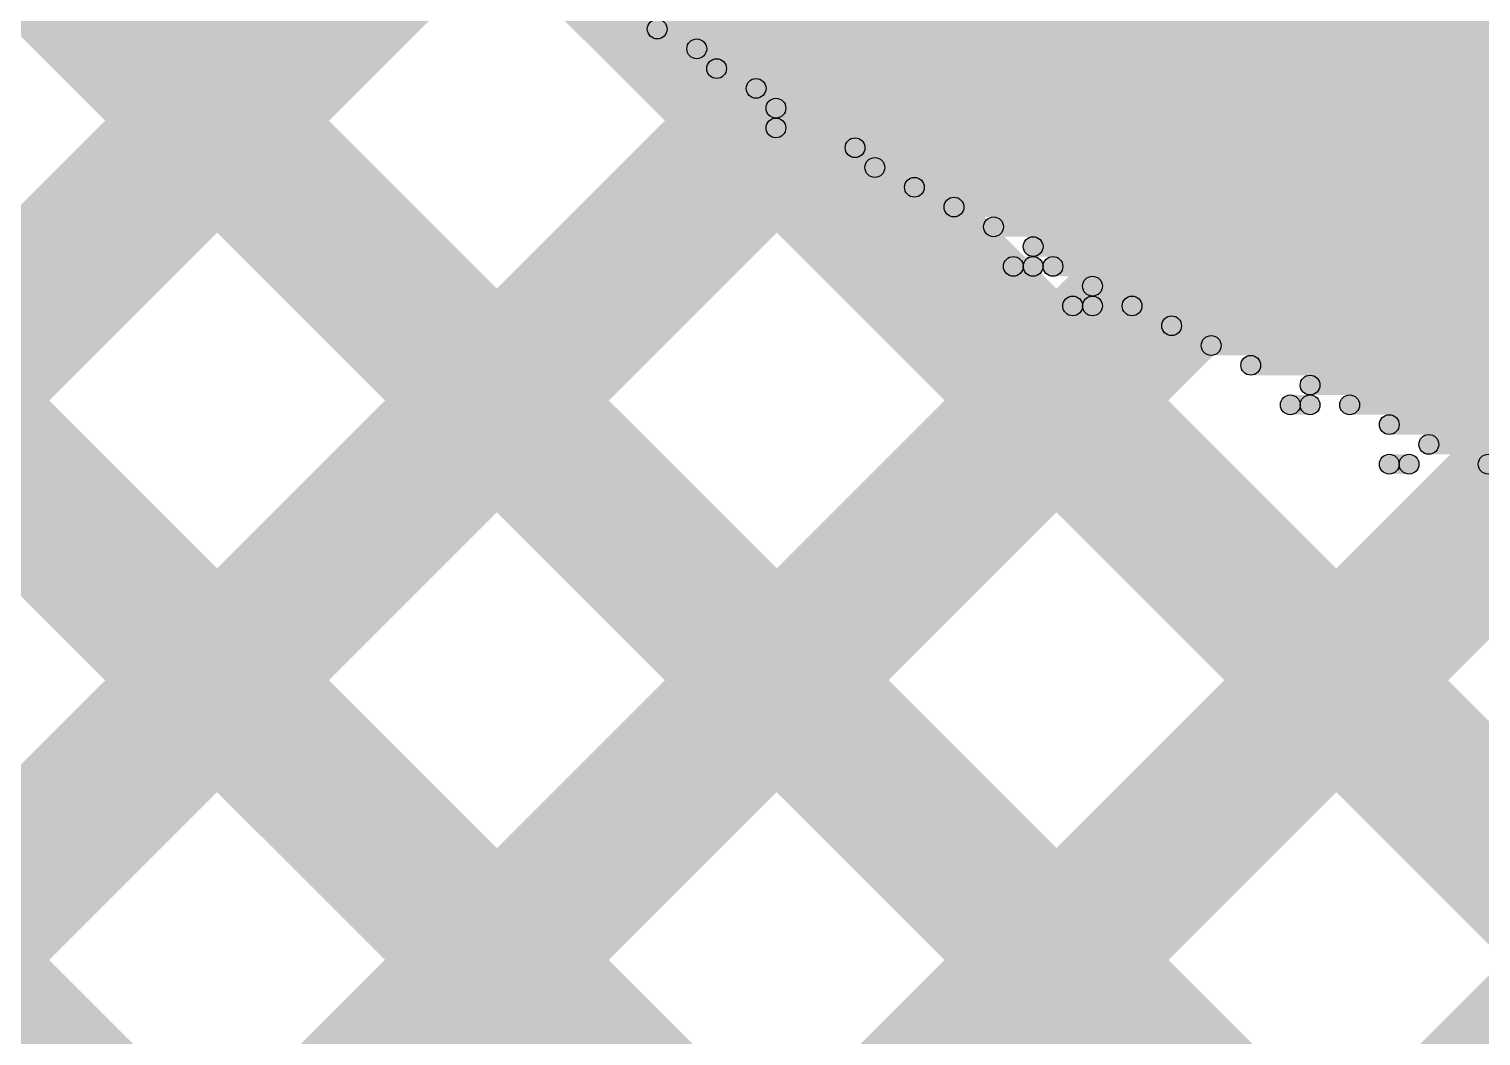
# Model space of a CAD drawing. Header units: millimetres. Extents: x 0 to 5.55, y 0 to 1.02.
# Drawn here: x 3.6632 to 3.7366, y 0.3511 to 0.402 of the extents above; entities that cross this region are included whole.
import ezdxf

# ---------------------------------------------------------------- set-up
doc = ezdxf.new("R2010")
doc.units = ezdxf.units.MM
doc.header["$MEASUREMENT"] = 0
for name, color, linetype in [('BottomLayer', 5, 'Continuous'), ('TopLayer', 1, 'Continuous'), ('TopOverlay', 2, 'Continuous')]:
    doc.layers.add(name, color=color, linetype=linetype)

msp = doc.modelspace()

# ---------------------------------------------------------------- hatches: boundary and pattern name
at = {"layer": 'BottomLayer'}
for points in [[(3.595828, 0.314777), (3.590172, 0.320434), (4.267566, 0.997828), (4.273223, 0.992172)], [(3.601007, 0.291672), (3.59535, 0.297328), (4.29585, 0.997828), (4.301507, 0.992172)], [(3.629291, 0.291672), (3.623635, 0.297328), (4.324135, 0.997828), (4.329791, 0.992172)], [(3.657576, 0.291672), (3.651919, 0.297328), (4.352419, 0.997828), (4.358076, 0.992172)], [(3.68586, 0.291672), (3.680203, 0.297328), (4.380703, 0.997828), (4.38636, 0.992172)], [(3.630797, 0.490233), (3.636454, 0.49589), (3.835015, 0.297328), (3.829358, 0.291672)], [(3.523766, 0.484127), (3.529423, 0.489784), (3.721878, 0.297328), (3.716221, 0.291672)], [(3.620441, 0.472304), (3.626098, 0.477961), (3.806731, 0.297328), (3.801074, 0.291672)], [(3.604537, 0.459924), (3.610194, 0.465581), (3.778447, 0.297328), (3.77279, 0.291672)], [(3.582129, 0.454048), (3.587786, 0.459705), (3.750162, 0.297328), (3.744505, 0.291672)]]:
    msp.add_hatch(color=5, dxfattribs=at).paths.add_polyline_path(points)
at = {"layer": 'TopLayer'}
for points in [[(3.017153, 0.990739), (3.02281, 0.996396), (3.706878, 0.312328), (3.701221, 0.306672)], [(3.587723, 0.306672), (3.582066, 0.312328), (4.266134, 0.996396), (4.271791, 0.990739)], [(3.616007, 0.306672), (3.61035, 0.312328), (4.294418, 0.996396), (4.300075, 0.990739)], [(3.644291, 0.306672), (3.638635, 0.312328), (4.322702, 0.996396), (4.328359, 0.990739)], [(3.672576, 0.306672), (3.666919, 0.312328), (4.350987, 0.996396), (4.356643, 0.990739)], [(3.70086, 0.306672), (3.695203, 0.312328), (4.379271, 0.996396), (4.384928, 0.990739)], [(3.630797, 0.490233), (3.636454, 0.49589), (3.820015, 0.312328), (3.814358, 0.306672)], [(3.620441, 0.472304), (3.626098, 0.477961), (3.791731, 0.312328), (3.786074, 0.306672)], [(3.604537, 0.459924), (3.610194, 0.465581), (3.763447, 0.312328), (3.75779, 0.306672)], [(3.582129, 0.454048), (3.587786, 0.459705), (3.735162, 0.312328), (3.729505, 0.306672)]]:
    msp.add_hatch(color=1, dxfattribs=at).paths.add_polyline_path(points)
at = {"layer": 'TopOverlay'}
h = msp.add_hatch(color=2, dxfattribs=at)
edge = h.paths.add_edge_path()
edge.add_arc((3.695, 0.402), 0.0005, 0, 360)
for points in [[(3.695, 0.4015), (3.695, 0.4025), (3.739, 0.4025), (3.739, 0.4015)], [(3.697, 0.4005), (3.697, 0.4015), (3.741, 0.4015), (3.741, 0.4005)], [(3.698, 0.3995), (3.698, 0.4005), (3.743, 0.4005), (3.743, 0.3995)], [(3.7, 0.3985), (3.7, 0.3995), (3.746, 0.3995), (3.746, 0.3985)], [(3.701, 0.3975), (3.701, 0.3985), (3.748, 0.3985), (3.748, 0.3975)], [(3.701, 0.3965), (3.701, 0.3975), (3.751, 0.3975), (3.751, 0.3965)], [(3.705, 0.3955), (3.705, 0.3965), (3.754, 0.3965), (3.754, 0.3955)], [(3.706, 0.3945), (3.706, 0.3955), (3.757, 0.3955), (3.757, 0.3945)], [(3.708, 0.3935), (3.708, 0.3945), (3.76, 0.3945), (3.76, 0.3935)], [(3.71, 0.3925), (3.71, 0.3935), (3.763, 0.3935), (3.763, 0.3925)], [(3.712, 0.3915), (3.712, 0.3925), (3.767, 0.3925), (3.767, 0.3915)], [(3.714, 0.3905), (3.714, 0.3915), (3.771, 0.3915), (3.771, 0.3905)], [(3.713, 0.3895), (3.713, 0.3905), (3.714, 0.3905), (3.714, 0.3895)], [(3.715, 0.3895), (3.715, 0.3905), (3.774, 0.3905), (3.774, 0.3895)], [(3.717, 0.3885), (3.717, 0.3895), (3.78, 0.3895), (3.78, 0.3885)], [(3.716, 0.3875), (3.716, 0.3885), (3.717, 0.3885), (3.717, 0.3875)], [(3.719, 0.3875), (3.719, 0.3885), (3.785, 0.3885), (3.785, 0.3875)], [(3.721, 0.3865), (3.721, 0.3875), (3.79, 0.3875), (3.79, 0.3865)], [(3.723, 0.3855), (3.723, 0.3865), (3.798, 0.3865), (3.798, 0.3855)], [(3.725, 0.3845), (3.725, 0.3855), (3.806, 0.3855), (3.806, 0.3845)], [(3.728, 0.3835), (3.728, 0.3845), (3.917, 0.3845), (3.917, 0.3835)], [(3.727, 0.3825), (3.727, 0.3835), (3.728, 0.3835), (3.728, 0.3825)], [(3.73, 0.3825), (3.73, 0.3835), (3.916, 0.3835), (3.916, 0.3825)], [(3.732, 0.3815), (3.732, 0.3825), (3.913, 0.3825), (3.913, 0.3815)], [(3.734, 0.3805), (3.734, 0.3815), (3.91, 0.3815), (3.91, 0.3805)], [(3.732, 0.3795), (3.732, 0.3805), (3.733, 0.3805), (3.733, 0.3795)]]:
    msp.add_hatch(color=2, dxfattribs=at).paths.add_polyline_path(points)
h = msp.add_hatch(color=2, dxfattribs=at)
edge = h.paths.add_edge_path()
edge.add_arc((3.697, 0.401), 0.0005, 0, 360)
h = msp.add_hatch(color=2, dxfattribs=at)
edge = h.paths.add_edge_path()
edge.add_arc((3.698, 0.4), 0.0005, 0, 360)
h = msp.add_hatch(color=2, dxfattribs=at)
edge = h.paths.add_edge_path()
edge.add_arc((3.7, 0.399), 0.0005, 0, 360)
h = msp.add_hatch(color=2, dxfattribs=at)
edge = h.paths.add_edge_path()
edge.add_arc((3.701, 0.398), 0.0005, 0, 360)
h = msp.add_hatch(color=2, dxfattribs=at)
edge = h.paths.add_edge_path()
edge.add_arc((3.701, 0.397), 0.0005, 0, 360)
h = msp.add_hatch(color=2, dxfattribs=at)
edge = h.paths.add_edge_path()
edge.add_arc((3.705, 0.396), 0.0005, 0, 360)
h = msp.add_hatch(color=2, dxfattribs=at)
edge = h.paths.add_edge_path()
edge.add_arc((3.706, 0.395), 0.0005, 0, 360)
h = msp.add_hatch(color=2, dxfattribs=at)
edge = h.paths.add_edge_path()
edge.add_arc((3.708, 0.394), 0.0005, 0, 360)
h = msp.add_hatch(color=2, dxfattribs=at)
edge = h.paths.add_edge_path()
edge.add_arc((3.71, 0.393), 0.0005, 0, 360)
h = msp.add_hatch(color=2, dxfattribs=at)
edge = h.paths.add_edge_path()
edge.add_arc((3.712, 0.392), 0.0005, 0, 360)
h = msp.add_hatch(color=2, dxfattribs=at)
edge = h.paths.add_edge_path()
edge.add_arc((3.714, 0.391), 0.0005, 0, 360)
h = msp.add_hatch(color=2, dxfattribs=at)
edge = h.paths.add_edge_path()
edge.add_arc((3.713, 0.39), 0.0005, 0, 360)
h = msp.add_hatch(color=2, dxfattribs=at)
edge = h.paths.add_edge_path()
edge.add_arc((3.714, 0.39), 0.0005, 0, 360)
h = msp.add_hatch(color=2, dxfattribs=at)
edge = h.paths.add_edge_path()
edge.add_arc((3.715, 0.39), 0.0005, 0, 360)
h = msp.add_hatch(color=2, dxfattribs=at)
edge = h.paths.add_edge_path()
edge.add_arc((3.717, 0.389), 0.0005, 0, 360)
h = msp.add_hatch(color=2, dxfattribs=at)
edge = h.paths.add_edge_path()
edge.add_arc((3.716, 0.388), 0.0005, 0, 360)
h = msp.add_hatch(color=2, dxfattribs=at)
edge = h.paths.add_edge_path()
edge.add_arc((3.717, 0.388), 0.0005, 0, 360)
h = msp.add_hatch(color=2, dxfattribs=at)
edge = h.paths.add_edge_path()
edge.add_arc((3.719, 0.388), 0.0005, 0, 360)
h = msp.add_hatch(color=2, dxfattribs=at)
edge = h.paths.add_edge_path()
edge.add_arc((3.721, 0.387), 0.0005, 0, 360)
h = msp.add_hatch(color=2, dxfattribs=at)
edge = h.paths.add_edge_path()
edge.add_arc((3.723, 0.386), 0.0005, 0, 360)
h = msp.add_hatch(color=2, dxfattribs=at)
edge = h.paths.add_edge_path()
edge.add_arc((3.725, 0.385), 0.0005, 0, 360)
h = msp.add_hatch(color=2, dxfattribs=at)
edge = h.paths.add_edge_path()
edge.add_arc((3.728, 0.384), 0.0005, 0, 360)
h = msp.add_hatch(color=2, dxfattribs=at)
edge = h.paths.add_edge_path()
edge.add_arc((3.727, 0.383), 0.0005, 0, 360)
h = msp.add_hatch(color=2, dxfattribs=at)
edge = h.paths.add_edge_path()
edge.add_arc((3.728, 0.383), 0.0005, 0, 360)
h = msp.add_hatch(color=2, dxfattribs=at)
edge = h.paths.add_edge_path()
edge.add_arc((3.73, 0.383), 0.0005, 0, 360)
h = msp.add_hatch(color=2, dxfattribs=at)
edge = h.paths.add_edge_path()
edge.add_arc((3.732, 0.382), 0.0005, 0, 360)
h = msp.add_hatch(color=2, dxfattribs=at)
edge = h.paths.add_edge_path()
edge.add_arc((3.734, 0.381), 0.0005, 0, 360)
h = msp.add_hatch(color=2, dxfattribs=at)
edge = h.paths.add_edge_path()
edge.add_arc((3.732, 0.38), 0.0005, 0, 360)
h = msp.add_hatch(color=2, dxfattribs=at)
edge = h.paths.add_edge_path()
edge.add_arc((3.733, 0.38), 0.0005, 0, 360)
h = msp.add_hatch(color=2, dxfattribs=at)
edge = h.paths.add_edge_path()
edge.add_arc((3.737, 0.38), 0.0005, 0, 360)

# ---------------------------------------------------------------- linework, layer by layer
for centre in [(3.695, 0.402), (3.697, 0.401), (3.698, 0.4), (3.7, 0.399), (3.701, 0.398), (3.701, 0.397), (3.705, 0.396), (3.706, 0.395), (3.708, 0.394), (3.71, 0.393), (3.712, 0.392), (3.714, 0.391), (3.713, 0.39), (3.714, 0.39), (3.715, 0.39), (3.717, 0.389), (3.716, 0.388), (3.717, 0.388), (3.719, 0.388), (3.721, 0.387), (3.723, 0.386), (3.725, 0.385), (3.728, 0.384), (3.727, 0.383), (3.728, 0.383), (3.73, 0.383), (3.732, 0.382), (3.734, 0.381), (3.732, 0.38), (3.733, 0.38), (3.737, 0.38)]:
    msp.add_circle(centre, 0.0005, dxfattribs=at)

doc.saveas('drawing.dxf')
